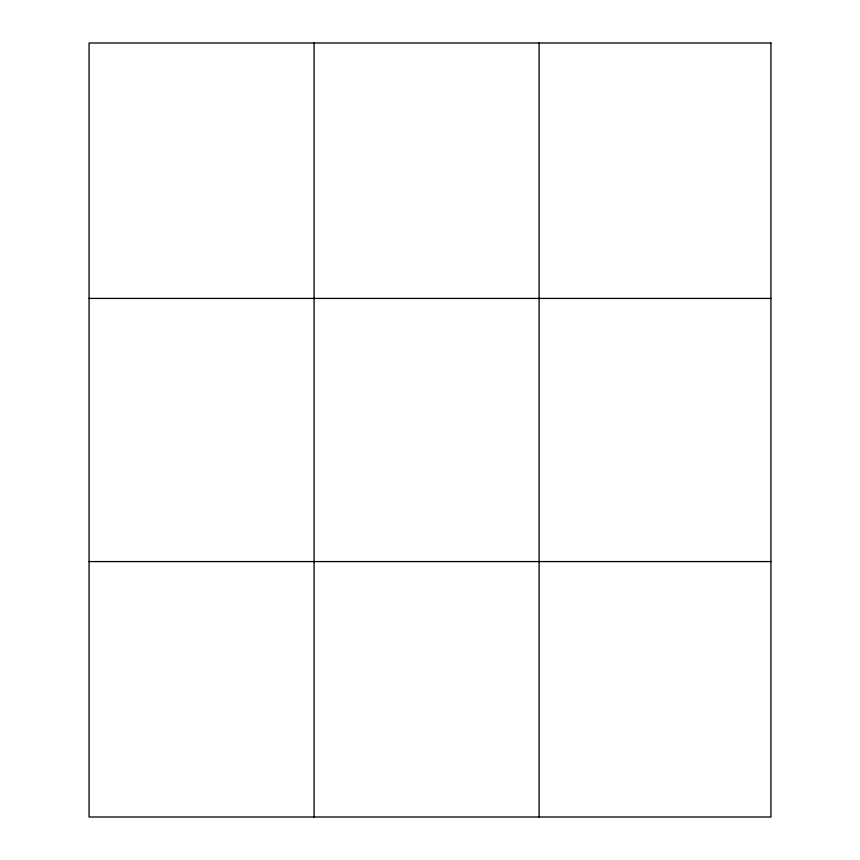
<?xml version="1.0" encoding="UTF-8"?>
<svg xmlns="http://www.w3.org/2000/svg" width="860" height="860" viewBox="0 0 860 860"><rect width="100%" height="100%" fill="white"/><g stroke="black" fill="none" stroke-linecap="round" stroke-linejoin="round"><path stroke-width="1.29" d="M314.083 817L314.083 43M539.102 817L539.102 43M89.064 298.42L770.936 298.42M89.064 561.58L770.936 561.58M770.936 43L770.936 817L89.064 817L89.064 43L770.936 43"/></g></svg>
